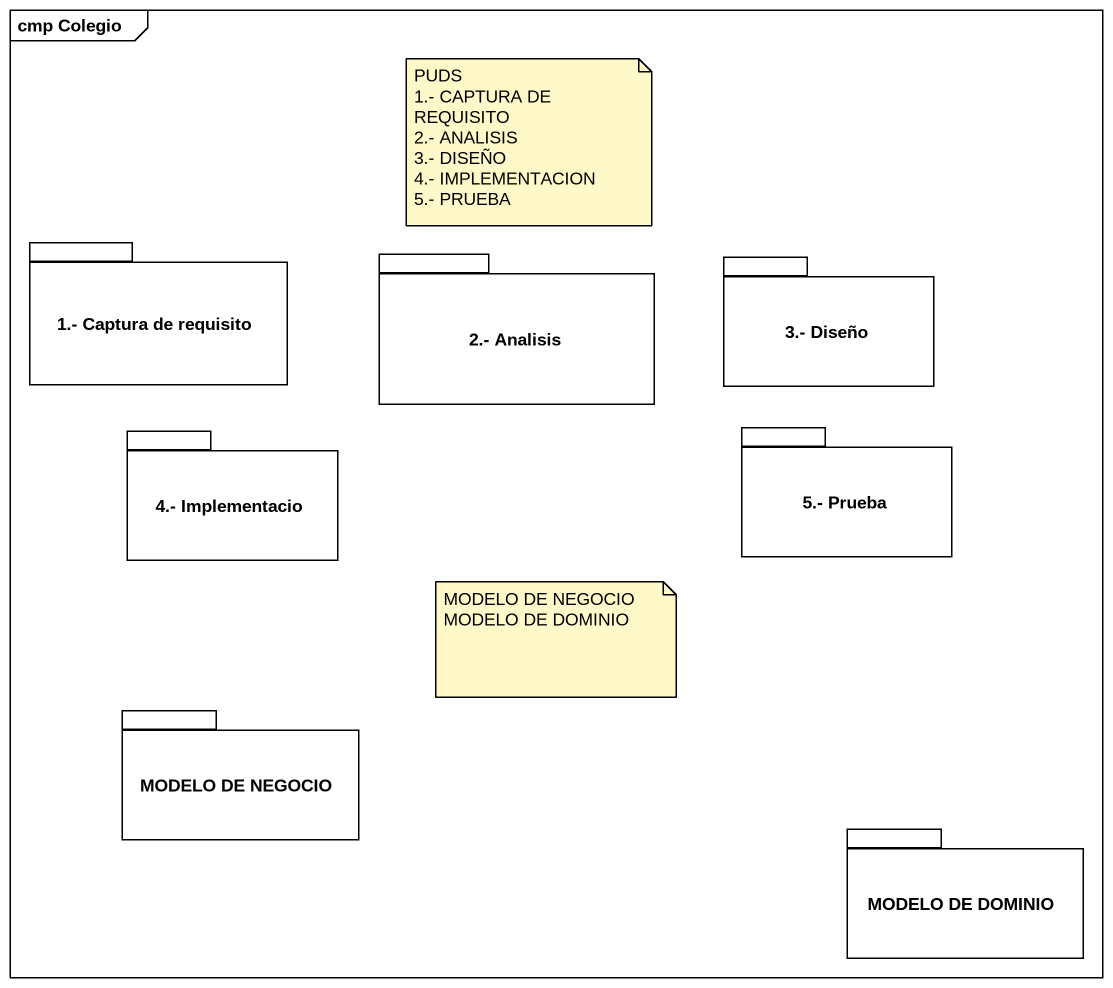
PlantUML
@startuml
mainframe cmp Colegio
package "1.- Captura de requisito" as p1_Captura_de_requisito {
}
package "2.- Analisis" as p2_Analisis {
}
package "3.- Diseño" as p3_Diseño {
}
package "4.- Implementacio" as p4_Implementacio {
}
package "5.- Prueba" as p5_Prueba {
}
package "MODELO DE NEGOCIO" as MODELO_DE_NEGOCIO {
}
package "MODELO DE DOMINIO" as MODELO_DE_DOMINIO {
}
note as N1
  PUDS
  1.- CAPTURA DE REQUISITO
  2.- ANALISIS
  3.- DISEÑO
  4.- IMPLEMENTACION
  5.- PRUEBA
end note
note as N2
  MODELO DE NEGOCIO
  MODELO DE DOMINIO
end note
@enduml
